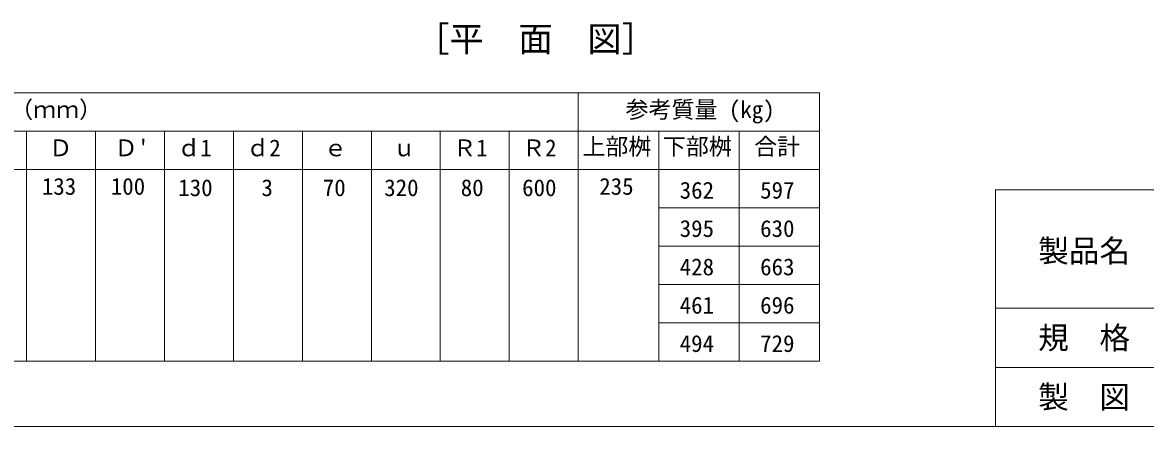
# Model space of a CAD drawing. Units: millimetres at full size; details may follow other scales. Extents: x 50430 to 101606, y 69050 to 91573.
# Drawn here: x 68358 to 70258, y 84256 to 84939 of the extents above; entities that cross this region are included whole.
import ezdxf
from ezdxf.enums import TextEntityAlignment as Align

# ---------------------------------------------------------------- set-up
doc = ezdxf.new("R2010")
doc.units = ezdxf.units.MM
doc.header["$LTSCALE"] = 50
doc.layers.add('寸法表', color=7, linetype='Continuous', lineweight=13)
doc.layers.add('枠', color=7, linetype='Continuous', lineweight=5)
doc.layers.add('文字', color=7, linetype='Continuous')
doc.styles.add('ＭＳ ゴシック', font='')
doc.styles.get('ＭＳ ゴシック').set_extended_font_data('MS Gothic')

msp = doc.modelspace()

# ---------------------------------------------------------------- linework, layer by layer
at = {"layer": '寸法表'}
for p, q in [((67062.76, 84820.16), (69706.28, 84820.16)), ((69298.04, 84820.16), (69298.04, 84366.56)), ((69706.28, 84820.16), (69706.28, 84366.56)), ((67315.21, 84755.36), (69706.28, 84755.36)), ((68364.97, 84755.36), (68364.97, 84366.56)), ((68481.61, 84755.36), (68481.61, 84366.56)), ((68598.25, 84755.36), (68598.25, 84366.56)), ((68714.89, 84755.36), (68714.89, 84366.56)), ((68831.49, 84755.36), (68831.49, 84366.56)), ((68948.13, 84755.36), (68948.13, 84366.56)), ((69064.77, 84755.36), (69064.77, 84366.56)), ((69181.41, 84755.36), (69181.41, 84366.56)), ((69434.12, 84755.36), (69434.12, 84366.56)), ((69570.2, 84755.36), (69570.2, 84366.56)), ((67062.76, 84690.56), (69706.28, 84690.56)), ((69434.12, 84625.76), (69706.28, 84625.76)), ((69434.12, 84560.96), (69706.28, 84560.96)), ((69434.12, 84496.16), (69706.28, 84496.16)), ((69434.12, 84431.36), (69706.28, 84431.36)), ((67062.76, 84366.56), (69706.28, 84366.56))]:
    msp.add_line(p, q, dxfattribs=at)
at = {"layer": '枠', "color": 5, "lineweight": 13}
for p, q in [((71803.72, 84655.96), (70003.72, 84655.96)), ((70003.72, 84255.96), (70003.72, 84655.96)), ((71803.72, 84455.96), (70003.72, 84455.96)), ((71203.72, 84355.96), (70003.72, 84355.96)), ((66203.72, 84255.96), (71803.72, 84255.96))]:
    msp.add_line(p, q, dxfattribs=at)

# ---------------------------------------------------------------- texts
at = {"layer": '寸法表', "style": 'ＭＳ ゴシック'}
for s, p in [('寸\u3000\u3000\u3000\u3000\u3000法\u3000\u3000\u3000\u3000\u3000（ｍｍ）', (67871.1, 84769.09)), ('参考質量 (kg)', (69378.08, 84769.09)), ('Ｄ', (68403.29, 84704.29)), ("Ｄ'", (68513.82, 84704.29)), ('ｄ1', (68620.01, 84704.29)), ('ｄ2', (68736.65, 84704.29)), ('Ｒ1', (69086.53, 84704.29)), ('Ｒ2', (69203.17, 84704.29)), ('上部桝', (69305.09, 84706.54)), ('下部桝', (69441.17, 84706.54)), ('合計', (69595.74, 84706.54)), ('ｅ', (68867.78, 84704.29)), ('ｕ', (68984.42, 84704.29)), ('133', (68390.79, 84639.19)), ('100', (68507.43, 84639.19)), ('130', (68621.53, 84636.94)), ('3', (68762.19, 84636.94)), ('70', (68866.02, 84636.94)), ('320', (68969.89, 84636.94)), ('80', (69099.3, 84636.94)), ('600', (69203.17, 84636.94)), ('235', (69333.58, 84639.19)), ('362', (69469.66, 84632.69)), ('597', (69605.74, 84632.69)), ('395', (69469.66, 84567.9)), ('630', (69605.74, 84567.9)), ('428', (69469.66, 84503.09)), ('663', (69605.74, 84503.09)), ('461', (69469.66, 84438.29)), ('696', (69605.74, 84438.29)), ('494', (69469.66, 84373.49)), ('729', (69605.74, 84373.49))]:
    msp.add_text(s, height=28.48, dxfattribs=at).set_placement(p, align=Align.BOTTOM_LEFT)
at = {"layer": '文字', "style": 'ＭＳ ゴシック'}
msp.add_text('［平\u3000面\u3000図］', height=42.72, dxfattribs=at).set_placement((69021.92, 84876.94), align=Align.BOTTOM_LEFT)
at = {"layer": '枠', "style": 'ＭＳ ゴシック'}
for s, p in [('製品名', (70153.72, 84552.97)), ('規\u3000格', (70153.72, 84405.96)), ('製\u3000図', (70153.72, 84305.96))]:
    msp.add_text(s, height=37.98, dxfattribs=at).set_placement(p, align=Align.MIDDLE_CENTER)

doc.saveas('drawing.dxf')
